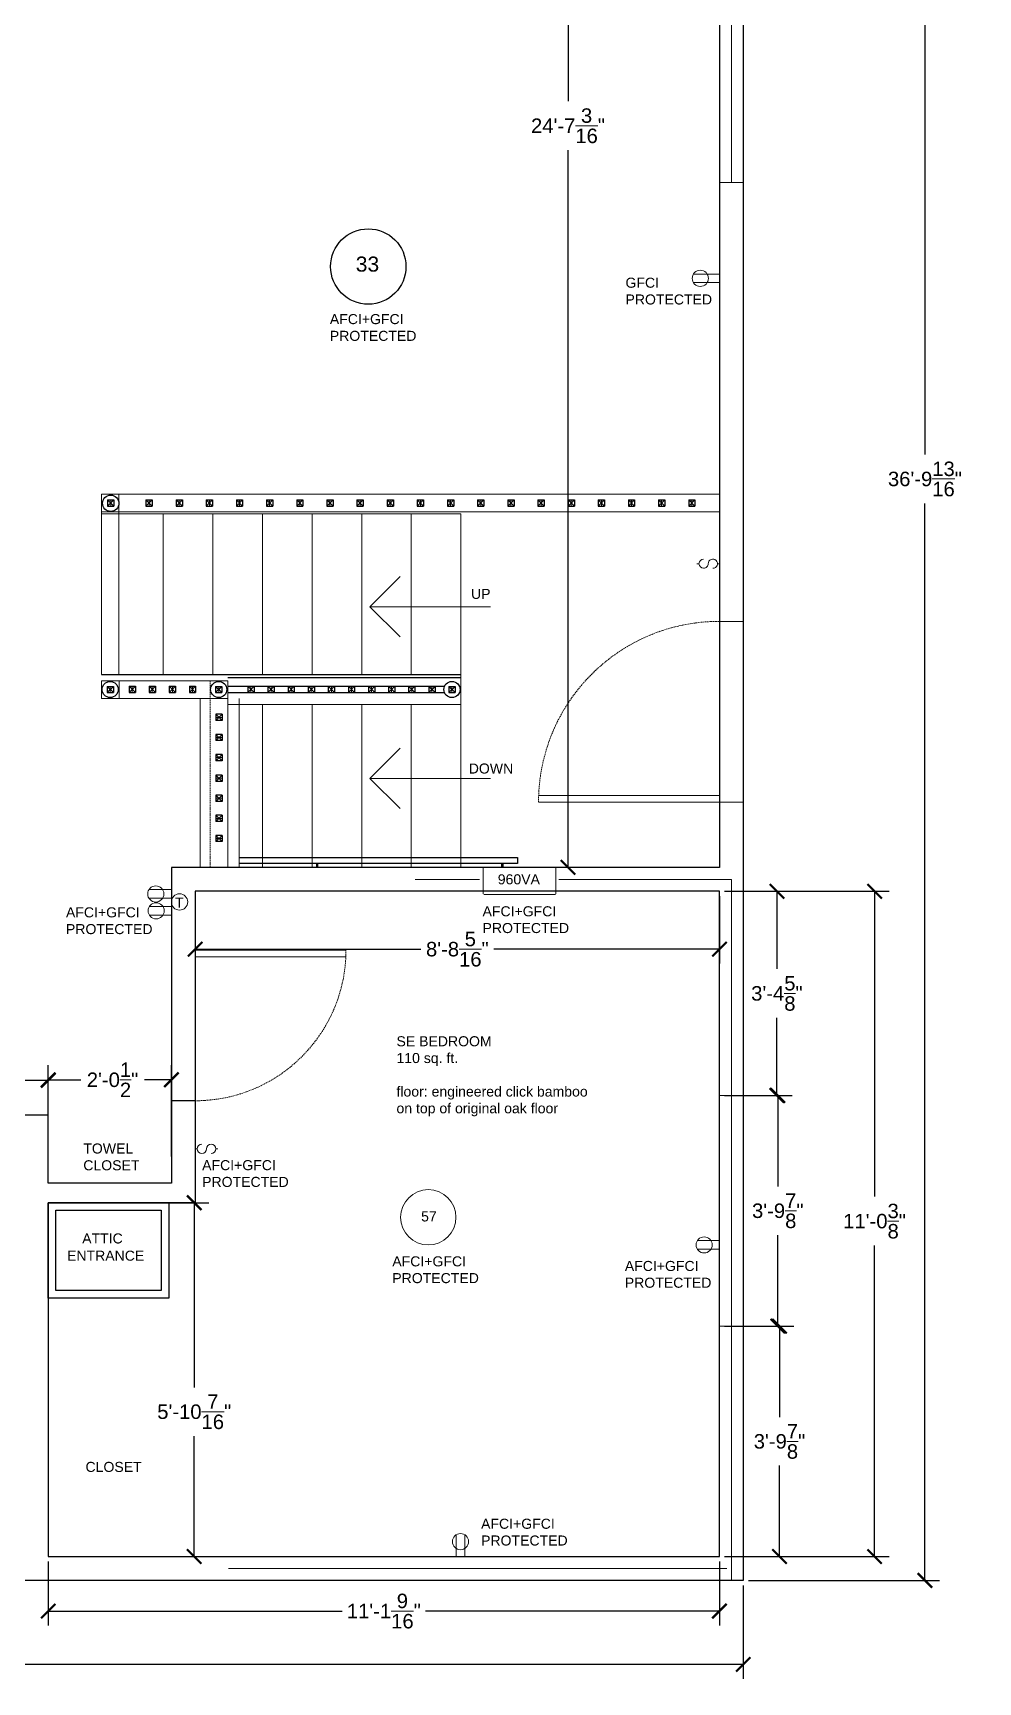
# Model space of a CAD drawing. Header units: inches. Extents: x -8 to 403, y 66 to 574.
# Drawn here: x 215 to 403, y 65.9 to 394 of the extents above; entities that cross this region are included whole.
import ezdxf

# ---------------------------------------------------------------- set-up
doc = ezdxf.new("R2010")
doc.units = ezdxf.units.IN
doc.header["$MEASUREMENT"] = 0
doc.linetypes.add('DASHED2', pattern=[0.375, 0.25, -0.125])
doc.layers.get('0').update_dxf_attribs({"color": 1, "lineweight": 9})
for name, color, linetype, lineweight in [('A201-Dimensions', 7, 'Continuous', 9), ('A201-Floorplan-2nd-floor', 7, 'Continuous', 9), ('A201-Text', 7, 'Continuous', 9)]:
    doc.layers.add(name, color=color, linetype=linetype, lineweight=lineweight)
doc.styles.add('Annotative', font='Arial.ttf')
doc.styles.get("Standard").update_dxf_attribs({"font": 'Arial.ttf', "height": 2})
doc.linetypes.add('BATTING', pattern='A,0.0001,-0.1,[134,ltypeshp.shx,S=0.1,R=0,X=-0.1,Y=0],-0.2,[134,ltypeshp.shx,S=0.1,R=180,X=0.1,Y=0],-0.1', length=0.4001)
doc.dimstyles.new('Annotative', dxfattribs={"dimtxt": 0.18, "dimasz": 0.18, "dimexe": 0.18, "dimexo": 0.0625, "dimgap": 0.09, "dimtad": 0, "dimtih": 1, "dimtoh": 1, "dimdec": 4, "dimzin": 0, "dimdsep": 46, "dimlunit": 4, "dimtxsty": 'Annotative', "dimblk": 'ARCHTICK', "dimblk1": 'ARCHTICK', "dimblk2": 'ARCHTICK', "dimcen": 0.09, "dimadec": 0, "dimazin": 0, "dimtfac": 1, "dimtdec": 4, "dimtofl": 0, "dimtmove": 0, "dimatfit": 3, "dimldrblk": 'ARCHTICK', "dimfxl": 1, "dimtolj": 1, "dimtzin": 0, "dimarcsym": 0})

# ---------------------------------------------------------------- blocks, each defined once
blk = doc.blocks.new('L2-banister-rail')
at = {"layer": 'A201-Floorplan-2nd-floor', "lineweight": -3}
for p, q in [((292.34, -354.55), (291.09, -355.8)), ((292.34, -355.8), (291.09, -354.55)), ((291.09, -354.55), (291.09, -355.8)), ((291.09, -354.55), (292.34, -354.55)), ((291.09, -355.8), (292.34, -355.8)), ((292.34, -354.55), (292.34, -355.8))]:
    blk.add_line(p, q, dxfattribs=at)
at = {"layer": 'A201-Floorplan-2nd-floor', "lineweight": 5}
blk.add_line((291.71, -355.8), (291.71, -354.55), dxfattribs=at)
blk = doc.blocks.new('L1-pt-5-bannister-ball')
at = {"layer": 'A201-Floorplan-2nd-floor', "lineweight": -3}
blk.add_circle((298.59, -355.2), 1.61, dxfattribs=at)
at = {"color": 1, "lineweight": 5}
blk.add_blockref('L2-banister-rail', (6.88, -0.02), dxfattribs=at)
blk = doc.blocks.new('L2-SW-bannister-ball')
at = {"layer": 'A201-Floorplan-2nd-floor', "lineweight": -3}
blk.add_circle((231.61, -355.22), 1.62, dxfattribs=at)
at = {"color": 1, "lineweight": 5}
blk.add_blockref('L2-banister-rail', (-60.1, -0.01), dxfattribs=at)
blk = doc.blocks.new('L2-south-stairway-handrail-to-L1')
at = {"layer": 'A201-Floorplan-2nd-floor', "lineweight": -3}
for p, q in [((-44.12, 1.25), (11.23, 1.25)), ((11.23, 0), (-44.12, 0)), ((-28.71, -0.75), (-28.71, 0)), ((-28.46, -0.75), (-28.46, 0)), ((8.09, 0), (8.09, -0.75)), ((8.34, 0), (8.34, -0.75)), ((11.23, 1.25), (11.23, 0))]:
    blk.add_line(p, q, dxfattribs=at)
blk = doc.blocks.new('L1-arrow')
at = {"lineweight": 5}
for p, q in [((188.32, -365.98), (182.32, -359.98)), ((182.32, -365.98), (164.32, -365.98)), ((182.32, -365.98), (188.32, -365.98)), ((188.32, -365.98), (182.32, -371.98))]:
    blk.add_line(p, q, dxfattribs=at)
blk = doc.blocks.new('_ArchTick')
at = {"color": 0, "linetype": 'ByBlock', "lineweight": 30, "const_width": 0.15}
blk.add_lwpolyline([(-0.5, -0.5), (0.5, 0.5)], dxfattribs=at)
blk = doc.blocks.new('*D541')
at = {"layer": 'A201-Dimensions', "color": 0, "lineweight": -2, "transparency": 16777216}
for p, q in [((218.01, 89.83), (218.01, 77.11)), ((351.57, 89.83), (351.57, 77.11)), ((218.01, 79.99), (276.52, 79.99)), ((351.57, 79.99), (293.06, 79.99))]:
    blk.add_line(p, q, dxfattribs=at)
at = {"layer": 'A201-Dimensions', "color": 0, "lineweight": -2, "transparency": 16777216, "xscale": 2.88, "yscale": 2.88, "zscale": 2.88, "rotation": 180}
blk.add_blockref('_ArchTick', (218.01, 79.99), dxfattribs=at)
at = {"layer": 'A201-Dimensions', "color": 0, "lineweight": -2, "transparency": 16777216, "xscale": 2.88, "yscale": 2.88, "zscale": 2.88}
blk.add_blockref('_ArchTick', (351.57, 79.99), dxfattribs=at)
at = {"layer": 'A201-Dimensions', "color": 0, "lineweight": 5, "transparency": 16777216, "insert": (284.79, 79.99), "char_height": 2.88, "attachment_point": 5, "style": 'Annotative'}
blk.add_mtext('\\A1;11\'-1{\\H1x;\\S9/16;}"', dxfattribs=at)
blk = doc.blocks.new('*D532')
at = {"layer": 'A201-Dimensions', "color": 0, "lineweight": -2, "transparency": 16777216}
for p, q in [((35.02, 85.08), (35.02, 66.48)), ((356.32, 85.08), (356.32, 66.48)), ((35.02, 69.36), (187.24, 69.36)), ((356.32, 69.36), (204.1, 69.36))]:
    blk.add_line(p, q, dxfattribs=at)
at = {"layer": 'A201-Dimensions', "color": 0, "lineweight": -2, "transparency": 16777216, "xscale": 2.88, "yscale": 2.88, "zscale": 2.88, "rotation": 180}
blk.add_blockref('_ArchTick', (35.02, 69.36), dxfattribs=at)
at = {"layer": 'A201-Dimensions', "color": 0, "lineweight": -2, "transparency": 16777216, "xscale": 2.88, "yscale": 2.88, "zscale": 2.88}
blk.add_blockref('_ArchTick', (356.32, 69.36), dxfattribs=at)
at = {"layer": 'A201-Dimensions', "color": 0, "lineweight": 5, "transparency": 16777216, "insert": (195.67, 69.36), "char_height": 2.88, "attachment_point": 5, "style": 'Annotative'}
blk.add_mtext('\\A1;26\'-9{\\H1x;\\S5/16;}"', dxfattribs=at)
blk = doc.blocks.new('*D538')
at = {"layer": 'A201-Dimensions', "color": 0, "lineweight": -2, "transparency": 16777216}
for p, q in [((219.01, 161.25), (249.94, 161.25)), ((247.06, 161.25), (247.06, 124.49)), ((247.06, 90.83), (247.06, 114.82)), ((219.01, 90.83), (249.94, 90.83))]:
    blk.add_line(p, q, dxfattribs=at)
at = {"layer": 'A201-Dimensions', "color": 0, "lineweight": -2, "transparency": 16777216, "xscale": 2.88, "yscale": 2.88, "zscale": 2.88}
for p, rotation in [((247.06, 161.25), 90), ((247.06, 90.83), 270)]:
    blk.add_blockref('_ArchTick', p, dxfattribs=dict(at, rotation=rotation))
at = {"layer": 'A201-Dimensions', "color": 0, "lineweight": 5, "transparency": 16777216, "insert": (247.06, 119.66), "char_height": 2.88, "attachment_point": 5, "style": 'Annotative'}
blk.add_mtext('\\A1;5\'-10{\\H1x;\\S7/16;}"', dxfattribs=at)
blk = doc.blocks.new('*D544')
at = {"layer": 'A201-Dimensions', "color": 0, "lineweight": -2, "transparency": 16777216}
for p, q in [((247.26, 222.22), (247.26, 208.83)), ((351.57, 222.22), (351.57, 208.83)), ((247.26, 211.71), (292.12, 211.71)), ((351.57, 211.71), (306.71, 211.71))]:
    blk.add_line(p, q, dxfattribs=at)
at = {"layer": 'A201-Dimensions', "color": 0, "lineweight": -2, "transparency": 16777216, "xscale": 2.88, "yscale": 2.88, "zscale": 2.88, "rotation": 180}
blk.add_blockref('_ArchTick', (247.26, 211.71), dxfattribs=at)
at = {"layer": 'A201-Dimensions', "color": 0, "lineweight": -2, "transparency": 16777216, "xscale": 2.88, "yscale": 2.88, "zscale": 2.88}
blk.add_blockref('_ArchTick', (351.57, 211.71), dxfattribs=at)
at = {"layer": 'A201-Dimensions', "color": 0, "lineweight": 5, "transparency": 16777216, "insert": (299.42, 211.71), "char_height": 2.88, "attachment_point": 5, "style": 'Annotative'}
blk.add_mtext('\\A1;8\'-8{\\H1x;\\S5/16;}"', dxfattribs=at)
blk = doc.blocks.new('*D542')
at = {"layer": 'A201-Dimensions', "color": 0, "lineweight": -2, "transparency": 16777216}
for p, q in [((352.57, 223.22), (385.32, 223.22)), ((382.44, 223.22), (382.44, 162.48)), ((382.44, 90.83), (382.44, 152.71)), ((352.57, 90.83), (385.32, 90.83))]:
    blk.add_line(p, q, dxfattribs=at)
at = {"layer": 'A201-Dimensions', "color": 0, "lineweight": -2, "transparency": 16777216, "xscale": 2.88, "yscale": 2.88, "zscale": 2.88}
for p, rotation in [((382.44, 223.22), 90), ((382.44, 90.83), 270)]:
    blk.add_blockref('_ArchTick', p, dxfattribs=dict(at, rotation=rotation))
at = {"layer": 'A201-Dimensions', "color": 0, "lineweight": 5, "transparency": 16777216, "insert": (382.44, 157.59), "char_height": 2.88, "attachment_point": 5, "style": 'Annotative'}
blk.add_mtext('\\A1;11\'-0{\\H1x;\\S3/8;}"', dxfattribs=at)
blk = doc.blocks.new('*D543')
at = {"layer": 'A201-Dimensions', "color": 0, "lineweight": -2, "transparency": 16777216}
for p, q in [((357.32, 527.89), (395.34, 527.89)), ((392.46, 527.89), (392.46, 310.17)), ((392.46, 86.08), (392.46, 300.4)), ((357.32, 86.08), (395.34, 86.08))]:
    blk.add_line(p, q, dxfattribs=at)
at = {"layer": 'A201-Dimensions', "color": 0, "lineweight": -2, "transparency": 16777216, "xscale": 2.88, "yscale": 2.88, "zscale": 2.88}
for p, rotation in [((392.46, 527.89), 90), ((392.46, 86.08), 270)]:
    blk.add_blockref('_ArchTick', p, dxfattribs=dict(at, rotation=rotation))
at = {"layer": 'A201-Dimensions', "color": 0, "lineweight": 5, "transparency": 16777216, "insert": (392.46, 305.28), "char_height": 2.88, "attachment_point": 5, "style": 'Annotative'}
blk.add_mtext('\\A1;36\'-9{\\H1x;\\S13/16;}"', dxfattribs=at)
blk = doc.blocks.new('*D546')
at = {"layer": 'A201-Dimensions', "color": 0, "lineweight": -2, "transparency": 16777216}
for p, q in [((350.57, 523.16), (318.56, 523.16)), ((321.44, 523.16), (321.44, 380.43)), ((321.44, 227.97), (321.44, 370.71)), ((350.57, 227.97), (318.56, 227.97))]:
    blk.add_line(p, q, dxfattribs=at)
at = {"layer": 'A201-Dimensions', "color": 0, "lineweight": -2, "transparency": 16777216, "xscale": 2.88, "yscale": 2.88, "zscale": 2.88}
for p, rotation in [((321.44, 523.16), 90), ((321.44, 227.97), 270)]:
    blk.add_blockref('_ArchTick', p, dxfattribs=dict(at, rotation=rotation))
at = {"layer": 'A201-Dimensions', "color": 0, "lineweight": 5, "transparency": 16777216, "insert": (321.44, 375.57), "char_height": 2.88, "attachment_point": 5, "style": 'Annotative'}
blk.add_mtext('\\A1;24\'-7{\\H1x;\\S3/16;}"', dxfattribs=at)
blk = doc.blocks.new('*D565')
at = {"layer": 'A201-Dimensions', "color": 0, "lineweight": -2, "transparency": 16777216}
for p, q in [((152.26, 179.68), (152.26, 188.48)), ((218.01, 179.68), (218.01, 188.48)), ((152.26, 185.6), (178.77, 185.6)), ((218.01, 185.6), (191.49, 185.6))]:
    blk.add_line(p, q, dxfattribs=at)
at = {"layer": 'A201-Dimensions', "color": 0, "lineweight": -2, "transparency": 16777216, "xscale": 2.88, "yscale": 2.88, "zscale": 2.88, "rotation": 180}
blk.add_blockref('_ArchTick', (152.26, 185.6), dxfattribs=at)
at = {"layer": 'A201-Dimensions', "color": 0, "lineweight": -2, "transparency": 16777216, "xscale": 2.88, "yscale": 2.88, "zscale": 2.88}
blk.add_blockref('_ArchTick', (218.01, 185.6), dxfattribs=at)
at = {"layer": 'A201-Dimensions', "color": 0, "lineweight": 5, "transparency": 16777216, "insert": (185.13, 185.6), "char_height": 2.88, "attachment_point": 5, "style": 'Annotative'}
blk.add_mtext('\\A1;5\'-5{\\H1x;\\S3/4;}"', dxfattribs=at)
blk = doc.blocks.new('*D566')
at = {"layer": 'A201-Dimensions', "color": 0, "lineweight": -2, "transparency": 16777216}
for p, q in [((218.01, 170.45), (218.01, 188.59)), ((242.51, 170.45), (242.51, 188.59)), ((218.01, 185.71), (224.47, 185.71)), ((242.51, 185.71), (237.15, 185.71))]:
    blk.add_line(p, q, dxfattribs=at)
at = {"layer": 'A201-Dimensions', "color": 0, "lineweight": -2, "transparency": 16777216, "xscale": 2.88, "yscale": 2.88, "zscale": 2.88, "rotation": 180}
blk.add_blockref('_ArchTick', (218.01, 185.71), dxfattribs=at)
at = {"layer": 'A201-Dimensions', "color": 0, "lineweight": -2, "transparency": 16777216, "xscale": 2.88, "yscale": 2.88, "zscale": 2.88}
blk.add_blockref('_ArchTick', (242.51, 185.71), dxfattribs=at)
at = {"layer": 'A201-Dimensions', "color": 0, "lineweight": 5, "transparency": 16777216, "insert": (230.81, 185.71), "char_height": 2.88, "attachment_point": 5, "style": 'Annotative'}
blk.add_mtext('\\A1;2\'-0{\\H1x;\\S1/2;}"', dxfattribs=at)
blk = doc.blocks.new('wall-duplex')
at = {"lineweight": 5}
for p, q in [((-0.85, 3.8), (-0.85, -1.36)), ((0.85, 3.8), (0.85, -1.36))]:
    blk.add_line(p, q, dxfattribs=at)
blk.add_circle((0, 0), 1.61)
blk = doc.blocks.new('basic-switch')
at = {"layer": 'A201-Floorplan-2nd-floor'}
for p, q in [((-4.08, 0), (-4.49, 0)), ((-0.41, 0), (0, 0))]:
    blk.add_line(p, q, dxfattribs=at)
blk.add_lwpolyline([(-3.15, 0.92, 1), (-3.15, -0.92, 0.414214), (-2.24, 0, -2.414214), (-1.32, -0.92)], format="xyb", dxfattribs=at)
blk = doc.blocks.new('se-bedroom-led-57')
at = {"layer": 'A201-Floorplan-2nd-floor'}
blk.add_circle((0, 0), 5.5, dxfattribs=at)
at = {"layer": 'A201-Floorplan-2nd-floor', "lineweight": 5, "insert": (-1.43, 1.17), "char_height": 2, "width": 3.3273, "attachment_point": 1}
blk.add_mtext('57', dxfattribs=at)
blk = doc.blocks.new('*D754')
at = {"layer": 'A201-Floorplan-2nd-floor', "color": 0, "lineweight": -2, "transparency": 16777216}
for p, q in [((352.57, 136.7), (366.4, 136.7)), ((363.52, 136.7), (363.52, 118.6)), ((363.52, 90.83), (363.52, 108.93)), ((352.57, 90.83), (366.4, 90.83))]:
    blk.add_line(p, q, dxfattribs=at)
at = {"layer": 'A201-Floorplan-2nd-floor', "color": 0, "lineweight": -2, "transparency": 16777216, "xscale": 2.88, "yscale": 2.88, "zscale": 2.88}
for p, rotation in [((363.52, 136.7), 90), ((363.52, 90.83), 270)]:
    blk.add_blockref('_ArchTick', p, dxfattribs=dict(at, rotation=rotation))
at = {"layer": 'A201-Floorplan-2nd-floor', "color": 0, "lineweight": 5, "transparency": 16777216, "insert": (363.52, 113.76), "char_height": 2.88, "attachment_point": 5, "style": 'Annotative'}
blk.add_mtext('\\A1;3\'-9{\\H1x;\\S7/8;}"', dxfattribs=at)
blk = doc.blocks.new('*D755')
at = {"layer": 'A201-Floorplan-2nd-floor', "color": 0, "lineweight": -2, "transparency": 16777216}
for p, q in [((354.95, 182.6), (366.06, 182.6)), ((363.18, 182.6), (363.18, 164.49)), ((363.18, 136.7), (363.18, 154.81)), ((354.95, 136.7), (366.06, 136.7))]:
    blk.add_line(p, q, dxfattribs=at)
at = {"layer": 'A201-Floorplan-2nd-floor', "color": 0, "lineweight": -2, "transparency": 16777216, "xscale": 2.88, "yscale": 2.88, "zscale": 2.88}
for p, rotation in [((363.18, 182.6), 90), ((363.18, 136.7), 270)]:
    blk.add_blockref('_ArchTick', p, dxfattribs=dict(at, rotation=rotation))
at = {"layer": 'A201-Floorplan-2nd-floor', "color": 0, "lineweight": 5, "transparency": 16777216, "insert": (363.18, 159.65), "char_height": 2.88, "attachment_point": 5, "style": 'Annotative'}
blk.add_mtext('\\A1;3\'-9{\\H1x;\\S7/8;}"', dxfattribs=at)
blk = doc.blocks.new('*D756')
at = {"layer": 'A201-Floorplan-2nd-floor', "color": 0, "lineweight": -2, "transparency": 16777216}
for p, q in [((352.57, 223.22), (365.89, 223.22)), ((363.01, 223.22), (363.01, 207.77)), ((363.01, 182.6), (363.01, 198.05)), ((352.57, 182.6), (365.89, 182.6))]:
    blk.add_line(p, q, dxfattribs=at)
at = {"layer": 'A201-Floorplan-2nd-floor', "color": 0, "lineweight": -2, "transparency": 16777216, "xscale": 2.88, "yscale": 2.88, "zscale": 2.88}
for p, rotation in [((363.01, 223.22), 90), ((363.01, 182.6), 270)]:
    blk.add_blockref('_ArchTick', p, dxfattribs=dict(at, rotation=rotation))
at = {"layer": 'A201-Floorplan-2nd-floor', "color": 0, "lineweight": 5, "transparency": 16777216, "insert": (363.01, 202.91), "char_height": 2.88, "attachment_point": 5, "style": 'Annotative'}
blk.add_mtext('\\A1;3\'-4{\\H1x;\\S5/8;}"', dxfattribs=at)

msp = doc.modelspace()

# ---------------------------------------------------------------- linework, layer by layer
at = {"layer": 'A201-Floorplan-2nd-floor', "lineweight": -3}
for p, q in [((356.32196, 527.88659), (356.32196, 86.07563)), ((228.63039, 266.37965), (300.13446, 266.37965)), ((253.75946, 265.75465), (300.13446, 265.75465)), ((253.75946, 264.02334), (296.87702, 264.02334)), ((253.75946, 262.77334), (296.86124, 262.77334)), ((247.25946, 181.5359), (242.50946, 181.5359)), ((356.32196, 86.07563), (35.02008, 86.07563))]:
    msp.add_line(p, q, dxfattribs=at)
at = {"layer": 'A201-Floorplan-2nd-floor', "lineweight": 5}
for p, q in [((353.94696, 459.2271), (353.94696, 364.2859)), ((351.57196, 364.2859), (356.32196, 364.2859)), ((351.57196, 302.2234), (228.63039, 302.2234)), ((228.63039, 302.2234), (228.63039, 266.37965)), ((232.07074, 266.37965), (232.07074, 302.2234)), ((351.57196, 298.7234), (228.63039, 298.7234)), ((300.13446, 298.31715), (228.63039, 298.31715)), ((240.88446, 266.37965), (240.88446, 298.31715)), ((250.75946, 266.37965), (250.75946, 298.31715)), ((260.63446, 266.37965), (260.63446, 298.31715)), ((270.50946, 266.37965), (270.50946, 298.31715)), ((280.38446, 266.37965), (280.38446, 298.31715)), ((290.25946, 266.37965), (290.25946, 298.31715)), ((300.13446, 266.37965), (300.13446, 298.31715)), ((351.57196, 276.93803), (356.32196, 276.93803)), ((300.13446, 227.9734), (300.13446, 266.37965)), ((228.63039, 265.0984), (253.75946, 265.0984)), ((228.63039, 265.0984), (228.63039, 261.5984)), ((232.13039, 265.0984), (232.13039, 261.5984)), ((253.75946, 265.0984), (253.75946, 227.9734)), ((228.63039, 261.5984), (253.75946, 261.5984)), ((248.25946, 261.5984), (248.25946, 227.9734)), ((253.75946, 260.37965), (300.13446, 260.37965)), ((256.00946, 227.9734), (256.00946, 261.5984)), ((260.63446, 260.37965), (260.63446, 227.9734)), ((270.50946, 260.37965), (270.50946, 227.9734)), ((280.38446, 260.37965), (280.38446, 227.9734)), ((290.25946, 260.37965), (290.25946, 227.9734)), ((300.13446, 260.37965), (300.13446, 227.9734)), ((351.57196, 240.93803), (356.32196, 240.93803)), ((248.75946, 227.9734), (256.00946, 227.9734)), ((304.54071, 227.9734), (304.54071, 222.7234)), ((304.54071, 227.9734), (319.04071, 227.9734)), ((319.04071, 227.9734), (319.04071, 222.7234)), ((304.54071, 223.2234), (319.04071, 223.2234)), ((304.66571, 222.5984), (318.91571, 222.5984)), ((351.57196, 182.5984), (356.32196, 182.5984)), ((353.94696, 182.5984), (353.94696, 136.70063)), ((351.57196, 136.70063), (356.32196, 136.70063))]:
    msp.add_line(p, q, dxfattribs=at)
at = {"layer": 'A201-Floorplan-2nd-floor', "linetype": 'DASHED2', "lineweight": 5}
msp.add_line((250.25946, 265.0984), (250.25946, 227.9734), dxfattribs=at)
at = {"layer": 'A201-Floorplan-2nd-floor'}
for p, q in [((315.57196, 240.93803), (351.57196, 240.93803)), ((315.59822, 242.31303), (351.57196, 242.31303)), ((242.43798, 223.56465), (238.0561, 223.56465)), ((242.43798, 221.83416), (238.04656, 221.83416)), ((242.5131, 220.21082), (238.13121, 220.21082)), ((242.5131, 218.48032), (238.12167, 218.48032)), ((277.25946, 211.5359), (247.25946, 211.5359)), ((247.25946, 211.5359), (247.25946, 210.1559)), ((247.25946, 210.1559), (277.2277, 210.1559)), ((247.66507, 171.9734), (247.25946, 171.9734)), ((251.34243, 171.9734), (251.74792, 171.9734)), ((351.55867, 151.99063), (347.16724, 151.99063)), ((351.55867, 153.72112), (347.17679, 153.72112)), ((299.17006, 90.77455), (299.17006, 95.15643)), ((300.90055, 90.77455), (300.90055, 95.16598))]:
    msp.add_line(p, q, dxfattribs=at)
at = {"layer": 'A201-Floorplan-2nd-floor', "lineweight": 30}
msp.add_line((351.57196, 242.31303), (351.57196, 240.93803), dxfattribs=at)
at = {"layer": 'A201-Floorplan-2nd-floor', "linetype": 'BATTING', "lineweight": 5, "ltscale": 4.4}
for p, q in [((291.00845, 225.5984), (303.7991, 225.5984)), ((353.94696, 136.70063), (353.94696, 86.07563)), ((253.87919, 88.45063), (353.06435, 88.45063))]:
    msp.add_line(p, q, dxfattribs=at)
at = {"layer": 'A201-Floorplan-2nd-floor', "lineweight": -3}
msp.add_lwpolyline([(173.69289, 396.7896), (39.78058, 396.7896), (39.69696, 523.1646), (351.57196, 523.1646), (351.57196, 227.9734), (242.50946, 227.9734), (242.50946, 165.12585), (218.00946, 165.12585), (218.00946, 178.67996), (152.25946, 178.67996), (152.25946, 214.01313), (173.69289, 214.01313), (173.69289, 396.79497)], dxfattribs=at)
msp.add_lwpolyline([(247.25946, 161.25085), (218.00946, 161.25085), (218.00946, 90.82563), (351.57196, 90.82563), (351.57196, 223.2234), (247.25946, 223.2234)], close=True, dxfattribs=at)
at = {"layer": 'A201-Floorplan-2nd-floor', "linetype": 'BATTING', "lineweight": 5, "ltscale": 4.4}
msp.add_lwpolyline([(319.63706, 225.5984), (353.94696, 225.5984), (353.94696, 182.5984)], dxfattribs=at)
at = {"layer": 'A201-Floorplan-2nd-floor'}
msp.add_lwpolyline([(248.59454, 171.05744, 0.414213562), (249.51051, 171.9734, -2.414213562), (250.42647, 171.05744)], format="xyb", dxfattribs=at)
at = {"layer": 'A201-Floorplan-2nd-floor', "lineweight": 30}
for points in [[(242.00946, 142.25085), (218.00946, 142.25085), (218.00946, 161.25085), (242.00946, 161.25085)], [(240.50946, 159.75085), (240.50946, 143.75085), (219.50946, 143.75085), (219.50946, 159.75085)]]:
    msp.add_lwpolyline(points, close=True, dxfattribs=at)
at = {"layer": 'A201-Floorplan-2nd-floor', "lineweight": -3}
msp.add_circle((281.69289, 347.5396), 7.5, dxfattribs=at)
at = {"layer": 'A201-Floorplan-2nd-floor'}
for centre, radius in [((239.40576, 222.69193), 1.60724), ((239.48087, 219.3381), 1.60724), ((244.13446, 221.1026), 1.625), ((348.52644, 152.8484), 1.60724), ((300.04278, 93.80677), 1.60724)]:
    msp.add_circle(centre, radius, dxfattribs=at)
at = {"layer": 'A201-Floorplan-2nd-floor', "linetype": 'DASHED2'}
for centre, radius, start, end in [((351.57196, 240.93803), 36, 90, 180), ((247.25946, 211.5359), 30, 270, 0)]:
    msp.add_arc(centre, radius, start, end, dxfattribs=at)
at = {"layer": 'A201-Floorplan-2nd-floor'}
msp.add_arc((248.58103, 171.9734), 0.91596, 90, 270, dxfattribs=at)

# ---------------------------------------------------------------- block references
at = {"lineweight": 5}
for name, p in [('L2-SW-bannister-ball', (-1.16418, 655.65037)), ('basic-switch', (351.56994, 288.41296, 43.5)), ('L1-pt-5-bannister-ball', (-68.25583, 618.57784)), ('L1-pt-5-bannister-ball', (-46.65434, 618.57784)), ('L1-pt-5-bannister-ball', (-0.24536, 618.57784)), ('L2-south-stairway-handrail-to-L1', (300.13446, 228.7234)), ('se-bedroom-led-57', (293.63446, 158.3484))]:
    msp.add_blockref(name, p, dxfattribs=at)
at = {"color": 1, "lineweight": 5}
for p in [(-53.64078, 655.64532), (-47.64078, 655.64532), (-41.64078, 655.64532), (-35.64078, 655.64532), (-29.64078, 655.64532), (-23.64078, 655.64532), (-17.64078, 655.64532), (-11.64078, 655.64532), (-5.64078, 655.64532), (0.35922, 655.64532), (6.35922, 655.64532), (12.35922, 655.64532), (18.35922, 655.64532), (24.35922, 655.64532), (30.35922, 655.64532), (36.35922, 655.64532), (42.35922, 655.64532), (48.35922, 655.64532), (54.35922, 655.64532), (-56.99425, 618.57784), (-52.99425, 618.57784), (-48.99425, 618.57784), (-44.99425, 618.57784), (-33.36226, 618.57784), (-29.36226, 618.57784), (-25.36226, 618.57784), (-21.36226, 618.57784), (-17.36226, 618.57784), (-13.36226, 618.57784), (-9.36226, 618.57784), (-5.36226, 618.57784), (-1.36226, 618.57784), (2.63774, 618.55662)]:
    msp.add_blockref('L2-banister-rail', p, dxfattribs=at)
at = {"color": 1, "lineweight": 5, "rotation": 270}
for p in [(607.15056, 549.54208), (607.15056, 545.54208), (607.15056, 541.54208), (607.15056, 537.43926), (607.15056, 533.43926), (607.15056, 529.43926), (607.15056, 525.43926)]:
    msp.add_blockref('L2-banister-rail', p, dxfattribs=at)
at = {"layer": 'A201-Floorplan-2nd-floor', "lineweight": 5, "xscale": -1, "rotation": 270}
msp.add_blockref('wall-duplex', (347.75705, 345.19585), dxfattribs=at)
at = {"layer": 'A201-Floorplan-2nd-floor', "lineweight": 5, "rotation": 180}
for p in [(470.34805, -86.14074), (470.34805, -120.29133)]:
    msp.add_blockref('L1-arrow', p, dxfattribs=at)

# ---------------------------------------------------------------- texts
at = {"layer": 'A201-Floorplan-2nd-floor', "lineweight": 5, "style": 'Annotative'}
for s, p in [('UP', (302.14531, 281.40523)), ('DOWN', (301.68612, 246.64937)), ('T', (243.23925, 219.956))]:
    msp.add_text(s, height=2, dxfattribs=at).set_placement(p)
at = {"layer": 'A201-Floorplan-2nd-floor', "lineweight": 5, "insert": (279.20311, 349.53547), "char_height": 3, "attachment_point": 1}
msp.add_mtext_dynamic_manual_height_columns('33', width=6.5360729, gutter_width=15, heights=[0], dxfattribs=at)
at = {"layer": 'A201-Floorplan-2nd-floor', "lineweight": 5, "char_height": 2, "attachment_point": 1, "style": 'Annotative'}
for s, insert, width in [('GFCI\\PPROTECTED', (332.87397, 345.32997), 19.4069906), ('AFCI+GFCI\\PPROTECTED', (274.04651, 338.08828), 21.5425388), ('960VA', (307.46264, 226.60317), 9.9457565), ('AFCI+GFCI\\PPROTECTED', (221.53649, 220.03023), 21.5425388), ('AFCI+GFCI\\PPROTECTED', (304.4324, 220.24054), 21.5425388), ('AFCI+GFCI\\PPROTECTED', (248.63533, 169.72206), 21.5425388), ('AFCI+GFCI\\PPROTECTED', (286.47468, 150.57764), 21.5425388), ('AFCI+GFCI\\PPROTECTED', (332.74329, 149.65916), 21.5425388), ('AFCI+GFCI\\PPROTECTED', (304.1384, 98.35882), 21.5425388)]:
    msp.add_mtext(s, dxfattribs=dict(at, insert=insert, width=width))
at = {"layer": 'A201-Text', "lineweight": 5, "style": 'Annotative'}
for s, p in [('ATTIC', (224.7686, 153.13897)), ('ENTRANCE', (221.75504, 149.7049))]:
    msp.add_text(s, height=2, dxfattribs=at).set_placement(p)
at = {"layer": 'A201-Text', "lineweight": 5, "insert": (287.30405, 194.37648), "char_height": 2, "width": 38.9565525, "attachment_point": 1}
msp.add_mtext('SE BEDROOM\\P110 sq. ft.\\P\\Pfloor: engineered click bamboo\\Pon top of original oak floor', dxfattribs=at)
at = {"layer": 'A201-Text', "lineweight": 5, "insert": (224.98935, 173.03198), "char_height": 2, "attachment_point": 1}
msp.add_mtext_dynamic_manual_height_columns('TOWEL\\PCLOSET', width=13.0863622, gutter_width=10, heights=[0], dxfattribs=at)
at = {"layer": 'A201-Text', "lineweight": 5, "insert": (225.42817, 109.67224), "char_height": 2, "width": 20.7375407, "attachment_point": 1, "style": 'Annotative'}
msp.add_mtext('CLOSET', dxfattribs=at)

# ---------------------------------------------------------------- dimensions: what is measured, and where the dimension line sits
at = {"layer": 'A201-Dimensions', "lineweight": 5}
for base, p1, p2, angle, picture, middle, dimtype in [((392.46093, 86.07563), (356.32196, 527.88659), (356.32196, 86.07563), 270, '*D543', (392.46093, 305.28376), 161), ((321.44002, 227.9734), (351.57196, 523.1646), (351.57196, 227.9734), 90, '*D546', (321.44002, 375.569), 160), ((382.43791, 223.2234), (351.57196, 90.82563), (351.57196, 223.2234), 90, '*D542', (382.43791, 157.59159), 161), ((247.05603, 90.82563), (218.00946, 161.25085), (218.00946, 90.82563), 90, '*D538', (247.05603, 119.65595), 160)]:
    dim = msp.add_linear_dim(base=base, p1=p1, p2=p2, angle=angle, dimstyle='Annotative', dxfattribs=at)
    dim.commit()
    dim.dimension.update_dxf_attribs({"geometry": picture, "text_midpoint": middle, "dimtype": dimtype})
for base, p1, p2, picture, middle in [((247.25946, 211.7064), (351.57196, 223.2234), (247.25946, 223.2234), '*D544', (299.41571, 211.7064)), ((152.25946, 185.59899), (218.00946, 178.67996), (152.25946, 178.67996), '*D565', (185.13446, 185.59899)), ((218.00946, 185.71015), (242.50946, 169.44566), (218.00946, 169.44566), '*D566', (230.8093, 185.71015)), ((351.57196, 79.99165), (218.00946, 90.82563), (351.57196, 90.82563), '*D541', (284.79071, 79.99165)), ((35.02008, 69.36164), (356.32196, 86.07563), (35.02008, 86.07563), '*D532', (195.67102, 69.36164))]:
    dim = msp.add_linear_dim(base=base, p1=p1, p2=p2, dimstyle='Annotative', dxfattribs=at)
    dim.commit()
    dim.dimension.update_dxf_attribs({"geometry": picture, "text_midpoint": middle, "dimtype": 160})
at = {"layer": 'A201-Floorplan-2nd-floor', "lineweight": 5}
for base, p1, p2, picture, middle in [((363.01103, 182.5984), (351.57196, 223.2234), (351.57196, 182.5984), '*D756', (363.01103, 202.9109)), ((363.17949, 136.70063), (353.94696, 182.5984), (353.94696, 136.70063), '*D755', (363.17949, 159.64952))]:
    dim = msp.add_linear_dim(base=base, p1=p1, p2=p2, angle=90, dimstyle='Annotative', dxfattribs=at)
    dim.commit()
    dim.dimension.update_dxf_attribs({"geometry": picture, "text_midpoint": middle})
dim = msp.add_aligned_dim(p1=(351.57196, 136.70063), p2=(351.57196, 90.82563), distance=11.94592, dimstyle='Annotative', dxfattribs=at)
dim.commit()
dim.dimension.update_dxf_attribs({"geometry": '*D754', "text_midpoint": (363.51788, 113.76313)})

doc.saveas('drawing.dxf')
